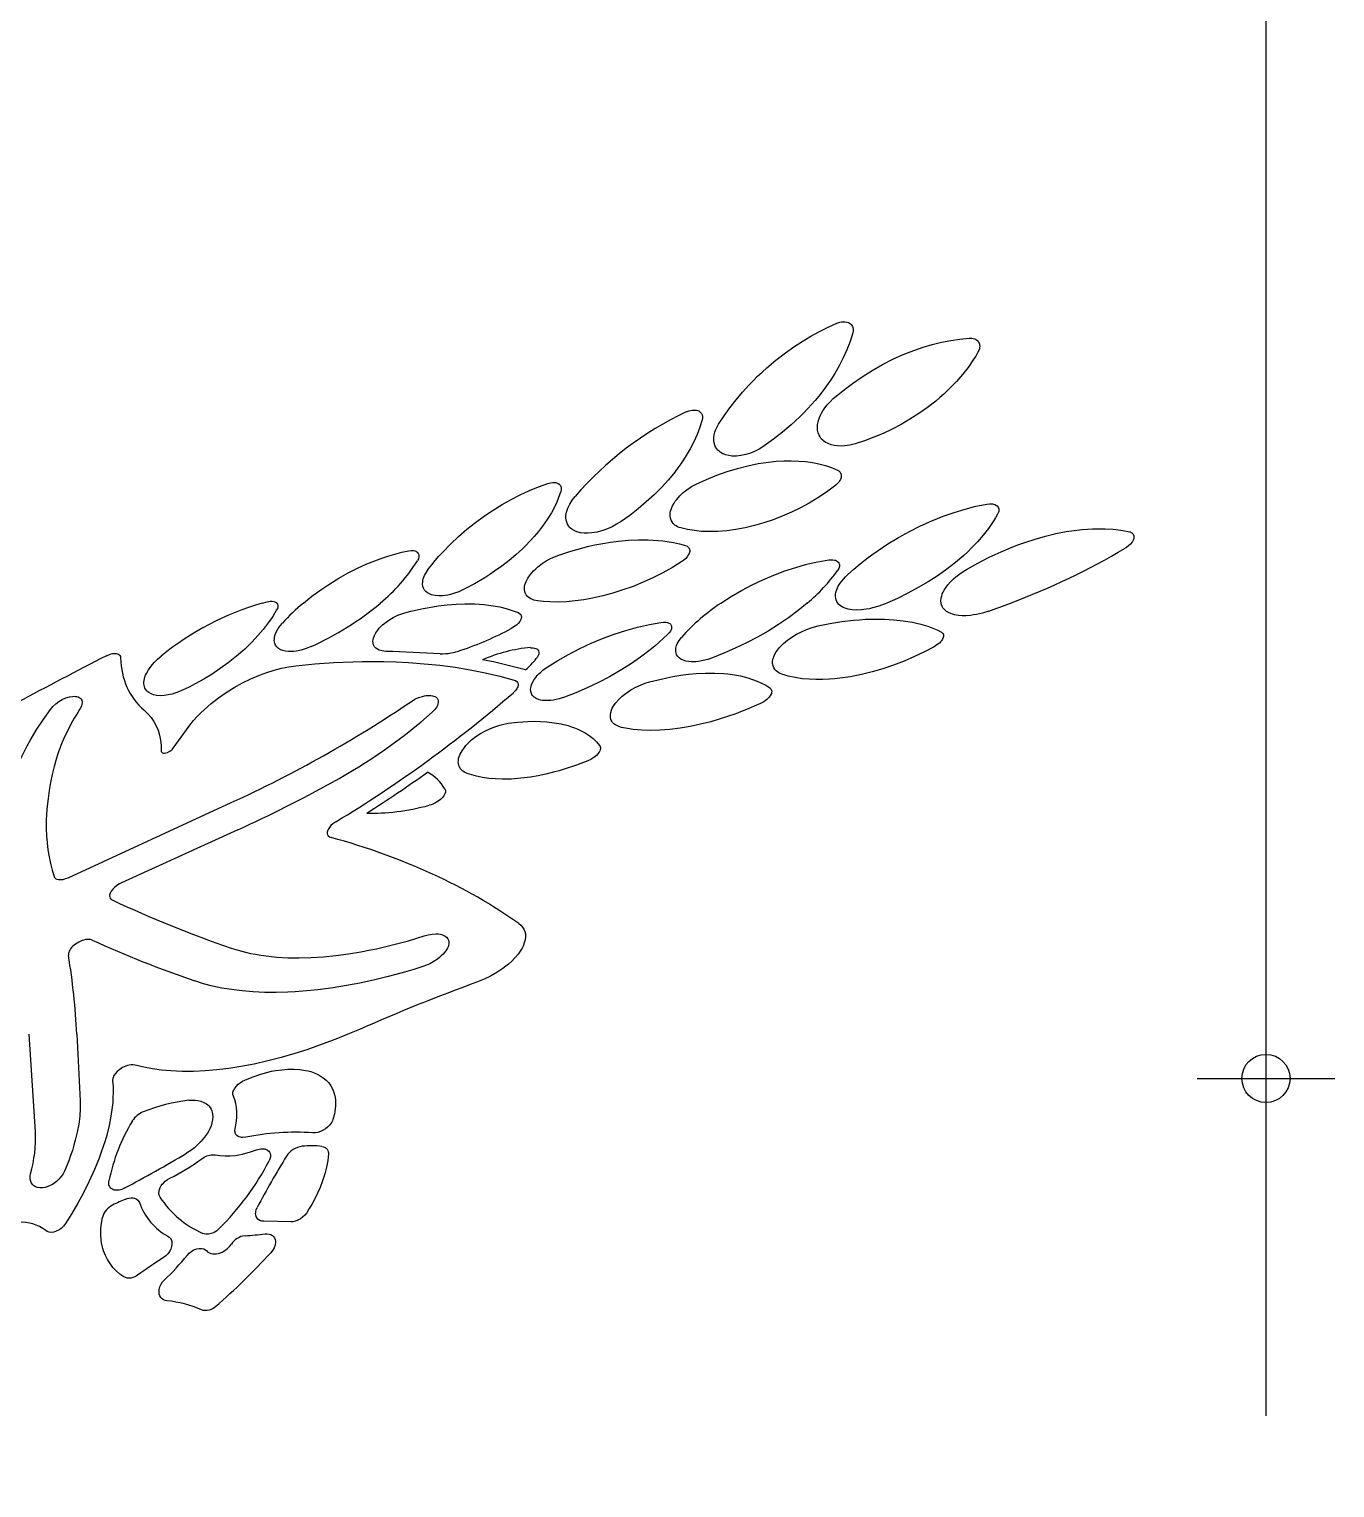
# Model space of a CAD drawing. Extents: x 5 to 829, y 5 to 582.
# Drawn here: x 334.38 to 353.34, y 412.67 to 433.86 of the extents above; entities that cross this region are included whole.
import ezdxf

# ---------------------------------------------------------------- set-up
doc = ezdxf.new("R2010")
doc.units = 0
doc.header["$LTSCALE"] = 7
doc.header["$MEASUREMENT"] = 0
doc.linetypes.add('CENTERX2', pattern=[20.32, 12.7, -2.54, 2.54, -2.54])
doc.layers.add('CENTERLINE', color=4, linetype='CENTERX2')
doc.layers.add('HATCH', color=3, linetype='CONTINUOUS')
doc.layers.add('OUTLINE', color=7, linetype='CONTINUOUS', lineweight=25)

msp = doc.modelspace()

# ---------------------------------------------------------------- hatches: boundary and pattern name
at = {"layer": 'HATCH'}
h = msp.add_hatch(dxfattribs=at)
h.set_pattern_fill('DOTS', color=256, scale=15)
h.set_pattern_definition([(0, (39.085, 223.1485), (0.46875, 0.9375), [0, -0.9375])])
edge = h.paths.add_edge_path()
edge.add_arc((318.5948, 387.8951), 1.7, 356.21139, 391.26821)
edge.add_arc((321.2911, 389.6168), 1.5, 146.75546, 214.02331, ccw=False)
edge.add_arc((318.6148, 391.3711), 1.7, 326.75546, 363.76794)
edge.add_arc((290.3468, 389.5094), 30.0293, 3.76794, 14.02566)
edge.add_arc((372.8411, 410.1168), 55, 180, 194.02566, ccw=False)
edge.add_line((317.8411, 410.1168), (317.8411, 411.6168))
edge.add_arc((328.8411, 411.6168), 11, 135.99597, 180, ccw=False)
edge.add_line((320.9289, 419.2586), (326.9778, 425.5215))
edge.add_arc((315.4691, 436.6369), 16, 315.99597, 352.74681)
edge.add_line((331.3411, 434.6168), (338.9775, 494.6168))
edge.add_line((338.9775, 494.6168), (329.523, 494.6168))
edge.add_arc((329.523, 491.6168), 3, -7.25319, 90, ccw=False)
edge.add_line((332.499, 491.238), (325.3891, 435.3743))
edge.add_arc((315.4691, 436.6369), 10, 315.99597, 352.74681, ccw=False)
edge.add_line((322.662, 429.6898), (316.6131, 423.4268))
edge.add_arc((328.8411, 411.6168), 17, 135.99597, 180)
edge.add_line((311.8411, 411.6168), (311.8411, 410.1168))
edge.add_arc((372.8411, 410.1168), 61, 180, 194.025661)
edge.add_arc((290.3468, 389.5094), 24.0293, 7.96525, 14.02566, ccw=False)
edge.add_arc((311.1732, 392.4235), 3, -15.50387, 7.96525, ccw=False)
edge.add_arc((321.2911, 389.6168), 7.5, 164.49613, 197.58989)
edge.add_arc((311.282, 386.4437), 3, -0.37929, 17.58989, ccw=False)
edge.add_line((314.282, 386.4238), (313.5998, 283.3766))
edge.add_arc((310.5999, 283.3964), 3, 341.22404, 359.62071, ccw=False)
edge.add_arc((320.5411, 280.0168), 7.5, 161.22404, 192.95395)
edge.add_arc((310.3083, 277.663), 3, -14.45055, 12.95395, ccw=False)
edge.add_line((313.2134, 276.9144), (312.4636, 274.0049))
edge.add_arc((337.6411, 267.5168), 26, 165.54945, 180)
edge.add_line((311.6411, 267.5168), (311.6411, 251.73))
edge.add_line((311.6411, 251.73), (316.468, 254.5168))
edge.add_arc((319.0661, 256.0168), 3, 103.81875, 210.00002, ccw=False)
edge.add_arc((353.4413, 266.0168), 35.8002, 180, 191.4174, ccw=False)
edge.add_line((317.6411, 266.0168), (317.6411, 267.5168))
edge.add_arc((337.6411, 267.5168), 20, 165.54945, 180, ccw=False)
edge.add_line((318.2738, 272.5077), (319.4439, 277.0482))
edge.add_arc((312.6654, 278.795), 7, 345.54945, 347.18841)
edge.add_arc((316.5658, 277.908), 3, 347.18841, 387.94437)
edge.add_arc((320.5411, 280.0168), 1.5, 149.86219, 207.94437, ccw=False)
edge.add_arc((317.0221, 282.0598), 2.5691, 329.86219, 359.62071)
edge.add_line((319.5911, 282.0428), (319.7936, 312.6256))
edge.add_spline(control_points=[(319.7936, 312.6256), (319.5796, 312.6843), (319.1127, 312.7701), (318.5667, 312.7317), (318.2941, 312.7151)], knot_values=[0.9961704, 0.9961704, 0.9961704, 0.9961704, 1.6597334, 2.3732358, 2.3732358, 2.3732358, 2.3732358], degree=3, periodic=0)
edge.add_spline(control_points=[(318.2941, 312.7151), (317.7934, 312.6845), (316.579, 312.6334), (317.2522, 315.6238), (317.0629, 317.1263), (316.8045, 319.2806), (317.7292, 319.0082), (318.3348, 318.8631)], knot_values=[2.3732358, 2.3732358, 2.3732358, 2.3732358, 3.683983, 5.7897386, 8.8975835, 9.6671171, 11.1189921, 11.1189921, 11.1189921, 11.1189921], degree=3, periodic=0)
edge.add_spline(control_points=[(318.3348, 318.8631), (318.4693, 318.8309), (319.0255, 318.7044), (319.5006, 318.7055), (319.8341, 318.7483)], knot_values=[11.1189921, 11.1189921, 11.1189921, 11.1189921, 11.4413632, 12.4518617, 12.4518617, 12.4518617, 12.4518617], degree=3, periodic=0)
edge.add_line((319.8341, 318.7483), (320.2911, 387.7828))
h.paths.add_polyline_path([(315.0668, 294.5684), (318.281, 294.5471), (318.3108, 299.047), (315.0966, 299.0683)], flags=24)
h.paths.add_polyline_path([(337.0647, 482.9777), (338.1033, 492.6507), (333.629, 493.1311), (332.5905, 483.4581)], flags=24)
h.paths.add_polyline_path([(316.4224, 256.8587), (316.4224, 266.2444), (311.9224, 266.2444), (311.9224, 256.8587)], flags=25)

# ---------------------------------------------------------------- linework, layer by layer
at = {"layer": 'CENTERLINE'}
for p, q in [((352.3411, 502.6168), (352.3411, 225.5668)), ((351.3411, 418.6168), (353.3411, 418.6168))]:
    msp.add_line(p, q, dxfattribs=at)
at = {"layer": 'OUTLINE', "ltscale": 0.001839}
msp.add_line((337.7668, 425.5215), (337.8378, 425.5408), dxfattribs=at)
at = {"layer": 'OUTLINE', "ltscale": 0.000700913}
msp.add_line((346.8361, 425.5215), (346.8102, 425.5106), dxfattribs=at)
at = {"layer": 'OUTLINE', "ltscale": 0.008251}
msp.add_line((336.4737, 423.4138), (336.6649, 423.6829), dxfattribs=at)
at = {"layer": 'OUTLINE', "ltscale": 0.06521}
msp.add_line((334.9462, 421.5332), (337.3162, 422.6227), dxfattribs=at)
at = {"layer": 'OUTLINE', "ltscale": 0.046433}
msp.add_line((337.4106, 422.2283), (335.7211, 421.4568), dxfattribs=at)
at = {"layer": 'OUTLINE', "ltscale": 0.004547}
msp.add_line((339.1783, 419.33), (339.011, 419.2586), dxfattribs=at)
at = {"layer": 'OUTLINE', "ltscale": 0.035505}
msp.add_line((334.4722, 417.8413), (334.3816, 419.2586), dxfattribs=at)
at = {"layer": 'OUTLINE', "ltscale": 0.024234}
msp.add_line((335.0741, 419.2586), (335.1205, 418.2903), dxfattribs=at)
at = {"layer": 'OUTLINE', "ltscale": 0.009777}
msp.add_line((338.1821, 416.5335), (337.791, 416.5415), dxfattribs=at)
at = {"layer": 'OUTLINE'}
for points in [[(344.3933, 428.1205), (344.4724, 428.2419), (344.5568, 428.3599), (344.6458, 428.4741), (344.739, 428.5845), (344.8359, 428.6907), (344.8972, 428.754), (344.9596, 428.8156), (345.025, 428.8774), (345.0915, 428.9373), (345.2253, 429.0503), (345.3624, 429.1561), (345.4833, 429.2417), (345.6062, 429.3219), (345.7309, 429.3967), (345.8569, 429.4659), (345.984, 429.5293), (346.112, 429.5869)], [(346.112, 429.5869), (346.1542, 429.6011), (346.1756, 429.6055), (346.1971, 429.6079), (346.2255, 429.6079), (346.253, 429.6039), (346.2789, 429.5955), (346.2934, 429.5881), (346.3069, 429.5787), (346.3185, 429.568), (346.3286, 429.5555), (346.3372, 429.5405), (346.3435, 429.5238), (346.3479, 429.4989), (346.3473, 429.4724), (346.3419, 429.4458)], [(346.3419, 429.4458), (346.3029, 429.3229), (346.2566, 429.2021), (346.2037, 429.0839), (346.1446, 428.9685), (346.08, 428.8563), (346.0222, 428.7652), (345.9612, 428.6766), (345.8972, 428.5903), (345.8473, 428.5273), (345.7961, 428.4655), (345.6894, 428.3462), (345.6311, 428.2854), (345.5714, 428.2261), (345.4484, 428.1117), (345.321, 428.0031), (345.1901, 427.9005), (345.056, 427.8039)], [(346.0585, 428.4912), (346.1263, 428.549), (346.1951, 428.605), (346.3353, 428.7114), (346.4786, 428.8105), (346.6246, 428.9022), (346.7729, 428.9862), (346.9231, 429.0625), (347.075, 429.131), (347.1514, 429.1623), (347.2282, 429.1916), (347.361, 429.2372), (347.4945, 429.2767), (347.6286, 429.3098), (347.7629, 429.3365), (347.897, 429.3564), (348.0306, 429.3694)], [(348.0306, 429.3694), (348.0689, 429.3687), (348.0881, 429.3655), (348.1066, 429.3602), (348.1233, 429.353), (348.1389, 429.3435), (348.1598, 429.3242), (348.1683, 429.3123), (348.1752, 429.299), (348.1804, 429.2841), (348.1835, 429.2681), (348.1844, 429.2513), (348.1832, 429.2342), (348.1798, 429.2168), (348.1746, 429.1997), (348.1595, 429.1671)], [(348.1595, 429.1671), (348.1258, 429.11), (348.0905, 429.054), (348.0151, 428.9456), (347.9341, 428.8417), (347.8481, 428.7426), (347.7578, 428.6481), (347.6636, 428.5584), (347.6055, 428.5067), (347.5462, 428.4568), (347.4246, 428.3618), (347.2995, 428.2733), (347.1711, 428.191), (347.043, 428.1168), (346.9125, 428.0483), (346.7801, 427.9858), (346.6463, 427.9294), (346.5116, 427.8792), (346.3763, 427.8353)], [(346.3763, 427.8353), (346.2993, 427.8161), (346.2608, 427.8094), (346.2223, 427.8048), (346.1715, 427.8021), (346.1214, 427.8037), (346.0726, 427.8098), (346.0258, 427.821), (345.9816, 427.8374), (345.9408, 427.8597), (345.9223, 427.8729), (345.905, 427.8875), (345.8841, 427.9095), (345.8659, 427.9343), (345.8508, 427.9619), (345.838, 427.9959), (345.8301, 428.0328), (345.8272, 428.0727), (345.8297, 428.114), (345.8371, 428.1558), (345.8459, 428.1879), (345.8572, 428.2196), (345.8709, 428.2513), (345.8868, 428.2825), (345.9045, 428.3129), (345.9238, 428.3423), (345.9664, 428.3979), (346.0109, 428.4466), (346.0585, 428.4912)], [(343.9215, 428.2992), (343.9642, 428.3153), (344.0075, 428.3244), (344.0294, 428.3261), (344.0508, 428.3255), (344.0706, 428.3228), (344.0895, 428.3178), (344.1035, 428.3119), (344.1166, 428.3043), (344.1322, 428.2914), (344.1449, 428.2752), (344.1539, 428.256), (344.1587, 428.2337), (344.1586, 428.2095), (344.1539, 428.1847)], [(344.1539, 428.1847), (344.1202, 428.077), (344.0797, 427.9707), (344.0329, 427.8661), (343.9801, 427.7637), (343.922, 427.6636), (343.8844, 427.6042), (343.8451, 427.5459), (343.8015, 427.485), (343.7563, 427.4253), (343.664, 427.3129), (343.5665, 427.2052), (343.4569, 427.0951), (343.3424, 426.9901), (343.2237, 426.8903), (343.1016, 426.7957), (342.9765, 426.7065)], [(345.056, 427.8039), (344.9913, 427.7631), (344.924, 427.7284), (344.8552, 427.7001), (344.786, 427.6784), (344.7173, 427.6639), (344.6516, 427.6568), (344.6192, 427.6561), (344.5873, 427.6574), (344.5406, 427.6631), (344.496, 427.674), (344.4541, 427.6905), (344.4161, 427.7128), (344.3992, 427.726), (344.3836, 427.7406), (344.3651, 427.7625), (344.3494, 427.7871), (344.337, 427.8144), (344.3273, 427.8482), (344.3226, 427.8846), (344.323, 427.9238), (344.3286, 427.964), (344.3392, 428.0047), (344.3498, 428.0345), (344.3625, 428.064), (344.3933, 428.1205)], [(344.0691, 427.2508), (344.2173, 427.3185), (344.3663, 427.3793), (344.5161, 427.4329), (344.6662, 427.479), (344.8163, 427.5175), (344.9663, 427.5482), (345.0411, 427.5605), (345.1157, 427.5707), (345.2271, 427.582), (345.3378, 427.5883), (345.4476, 427.5895), (345.5562, 427.5853), (345.6559, 427.5763), (345.7541, 427.5623), (345.8505, 427.543), (345.9448, 427.5182), (346.0331, 427.4888), (346.1184, 427.4538)], [(346.1184, 427.4538), (346.1394, 427.4413), (346.1569, 427.4236), (346.1687, 427.4014), (346.172, 427.3886), (346.1734, 427.375), (346.1706, 427.3465), (346.161, 427.318), (346.1502, 427.2973), (346.1369, 427.2776), (346.1204, 427.2575), (346.1024, 427.2393), (346.0779, 427.2185)], [(340.1802, 426.0179), (340.2274, 426.0786), (340.2765, 426.1384), (340.3305, 426.2008), (340.3862, 426.2622), (340.4989, 426.3778), (340.6167, 426.4885), (340.7387, 426.5938), (340.8641, 426.6933), (340.9923, 426.787), (341.12, 426.8727), (341.2494, 426.9525), (341.3802, 427.0263), (341.5122, 427.0939), (341.645, 427.1553), (341.7783, 427.2103), (341.9119, 427.2587)], [(342.1018, 427.1432), (342.0844, 427.0924), (342.065, 427.0419), (342.0423, 426.9887), (342.0176, 426.9359), (341.964, 426.8349), (341.9036, 426.7362), (341.8371, 426.6404), (341.7776, 426.5628), (341.7147, 426.4876), (341.6488, 426.4148), (341.5976, 426.3617), (341.545, 426.31), (341.4489, 426.222), (341.3492, 426.1382), (341.2464, 426.0585), (341.1408, 425.9829), (341.0692, 425.9349), (340.9966, 425.8886), (340.849, 425.8016), (340.6989, 425.7218)], [(341.9119, 427.2587), (341.9501, 427.2689), (341.988, 427.2732), (342.0242, 427.271), (342.041, 427.2672), (342.0566, 427.2614), (342.0782, 427.248), (342.0877, 427.2386), (342.0958, 427.2278), (342.1017, 427.2162), (342.1058, 427.2037), (342.1079, 427.1905), (342.1082, 427.1765), (342.1061, 427.16), (342.1018, 427.1432)], [(343.8437, 426.6131), (343.8199, 426.6208), (343.7972, 426.6305), (343.7769, 426.6415), (343.7581, 426.6545), (343.7353, 426.6753), (343.7164, 426.6998), (343.7021, 426.7278), (343.694, 426.754), (343.6897, 426.7821), (343.6895, 426.8117), (343.6918, 426.8345), (343.6963, 426.8578), (343.7083, 426.897), (343.7252, 426.9358), (343.7462, 426.9736), (343.7644, 427.0012), (343.7844, 427.0279), (343.8291, 427.079), (343.8785, 427.1257), (343.9313, 427.1678), (343.9991, 427.213), (344.0691, 427.2508)], [(346.0779, 427.2185), (345.9582, 427.1308), (345.8349, 427.0492), (345.7087, 426.9738), (345.58, 426.9044), (345.4493, 426.841), (345.317, 426.7838), (345.1834, 426.7326), (345.0491, 426.6876), (344.9143, 426.649), (344.7795, 426.6169), (344.6451, 426.5916), (344.5116, 426.5735), (344.3796, 426.5627), (344.3143, 426.5602), (344.2496, 426.5598), (344.1442, 426.5637), (344.0409, 426.5737), (343.9406, 426.59), (343.8437, 426.6131)], [(342.9765, 426.7065), (342.9121, 426.6659), (342.8455, 426.6303), (342.7776, 426.6001), (342.7093, 426.5754), (342.6305, 426.5541), (342.5913, 426.5464), (342.5524, 426.5408), (342.4948, 426.5365), (342.4389, 426.5376), (342.3853, 426.5444), (342.3349, 426.5575), (342.2953, 426.5741), (342.2597, 426.596), (342.2437, 426.6091), (342.229, 426.6236), (342.2118, 426.6451), (342.1977, 426.669), (342.1869, 426.6953), (342.1792, 426.7257), (342.1758, 426.7582), (342.1767, 426.7925), (342.18, 426.8177), (342.1853, 426.8432), (342.1936, 426.8716), (342.2041, 426.9001), (342.2174, 426.9296), (342.2327, 426.9589), (342.2684, 427.0155), (342.3095, 427.0685)], [(346.264, 425.931), (346.3554, 426.0132), (346.4496, 426.0924), (346.5463, 426.1688), (346.6202, 426.2242), (346.6953, 426.2778), (346.8485, 426.38), (347.005, 426.4753), (347.1644, 426.5635), (347.3261, 426.6445), (347.4899, 426.7181), (347.6555, 426.7842), (347.813, 426.8393), (347.9713, 426.8872), (348.13, 426.9276), (348.2093, 426.9448), (348.2886, 426.9599)], [(348.2886, 426.9599), (348.3289, 426.9644), (348.3681, 426.9626), (348.3868, 426.959), (348.4047, 426.9533), (348.4284, 426.9406), (348.4387, 426.9321), (348.4474, 426.9222), (348.4564, 426.9066), (348.4616, 426.8886), (348.4628, 426.8696), (348.4609, 426.8549), (348.4571, 426.8402), (348.4444, 426.8115)], [(348.4444, 426.8115), (348.4136, 426.7586), (348.381, 426.7066), (348.3107, 426.6051), (348.2344, 426.5073), (348.1527, 426.4131), (348.0663, 426.3226), (348.0102, 426.2679), (347.9525, 426.2147), (347.8331, 426.1125), (347.7088, 426.0158), (347.5802, 425.9244), (347.4381, 425.8323), (347.2919, 425.7459), (347.1425, 425.6653), (346.9904, 425.5905), (346.8361, 425.5215)], [(347.9906, 426.0083), (348.1557, 426.1021), (348.3236, 426.1888), (348.4938, 426.2681), (348.6659, 426.3398), (348.7525, 426.3728), (348.8395, 426.4038), (348.9892, 426.4522), (349.1396, 426.4945), (349.2905, 426.5304), (349.4415, 426.5595), (349.5924, 426.5816), (349.6705, 426.59), (349.7483, 426.5964), (349.8205, 426.6004), (349.8924, 426.6024), (350.0071, 426.6014), (350.1207, 426.5948), (350.2327, 426.5822), (350.3426, 426.5634)], [(350.3426, 426.5634), (350.3698, 426.5551), (350.3824, 426.5489), (350.394, 426.5413), (350.4041, 426.5322), (350.4123, 426.5217), (350.418, 426.511), (350.4218, 426.4991), (350.4236, 426.4859), (350.4232, 426.4723), (350.4207, 426.458), (350.4162, 426.4438), (350.4079, 426.4257), (350.3972, 426.4084), (350.3739, 426.3796), (350.3466, 426.354), (350.3165, 426.3313), (350.2964, 426.3185)], [(342.0722, 426.2191), (342.2466, 426.2759), (342.4207, 426.325), (342.5075, 426.3464), (342.5942, 426.3659), (342.7095, 426.3885), (342.8242, 426.4074), (342.9384, 426.4223), (343.0841, 426.4355), (343.2283, 426.4417), (343.3706, 426.4408), (343.4424, 426.4373), (343.5136, 426.4319), (343.581, 426.4248), (343.6476, 426.4157), (343.7371, 426.4001), (343.8248, 426.3806), (343.9106, 426.3571)], [(343.9106, 426.3571), (343.9345, 426.3469), (343.9452, 426.3397), (343.9546, 426.3311), (343.9624, 426.3212), (343.9683, 426.3101), (343.972, 426.298), (343.9736, 426.2849), (343.9731, 426.2704), (343.9702, 426.2556), (343.9651, 426.2404), (343.9579, 426.2251), (343.9385, 426.1957), (343.9147, 426.1689), (343.8877, 426.1451), (343.8584, 426.1241)], [(338.3635, 425.5215), (338.4883, 425.6207), (338.6166, 425.7143), (338.7475, 425.8021), (338.8805, 425.8838), (339.015, 425.959), (339.1504, 426.0278), (339.2863, 426.0898), (339.3625, 426.1215), (339.4389, 426.1511), (339.5153, 426.1785), (339.5916, 426.2037), (339.6932, 426.2337), (339.7939, 426.2595), (339.8937, 426.2809)], [(339.8937, 426.2809), (339.9289, 426.2851), (339.9625, 426.2836), (339.9794, 426.2802), (339.9951, 426.2747), (340.0071, 426.2684), (340.0177, 426.2605), (340.0317, 426.2433), (340.0397, 426.2212), (340.0405, 426.1956), (340.0334, 426.1668), (340.0194, 426.138)], [(341.7612, 425.5537), (341.7117, 425.5643), (341.6886, 425.5721), (341.6669, 425.5818), (341.6404, 425.5976), (341.6175, 425.6169), (341.5987, 425.6397), (341.5832, 425.6698), (341.5746, 425.7039), (341.5733, 425.7411), (341.5759, 425.7629), (341.5807, 425.7853), (341.5883, 425.8103), (341.5983, 425.8353), (341.624, 425.8841), (341.6564, 425.9311), (341.6808, 425.9609), (341.7072, 425.9897), (341.737, 426.0189), (341.7684, 426.0465), (341.8326, 426.0958), (341.8909, 426.1338), (341.9505, 426.1669), (342.0109, 426.1953), (342.0722, 426.2191)], [(343.8584, 426.1241), (343.7217, 426.0395), (343.582, 425.9613), (343.4399, 425.8895), (343.2959, 425.824), (343.1504, 425.7648), (343.004, 425.7119), (342.8571, 425.6657), (342.7103, 425.6259), (342.5639, 425.5931), (342.4368, 425.5702), (342.3105, 425.5529), (342.1855, 425.5415), (342.0627, 425.5363), (341.9429, 425.5376), (341.8508, 425.5434), (341.7612, 425.5537)], [(344.4275, 425.5215), (344.5752, 425.6166), (344.7264, 425.705), (344.8802, 425.7866), (345.0363, 425.8612), (345.1939, 425.9286), (345.3528, 425.9886), (345.5125, 426.0409), (345.5925, 426.0641), (345.6726, 426.0852), (345.7793, 426.1101), (345.8858, 426.1312), (345.9921, 426.1482)], [(345.9921, 426.1482), (346.0319, 426.1511), (346.0538, 426.1501), (346.0749, 426.1468), (346.0901, 426.1427), (346.1043, 426.137), (346.1253, 426.1233), (346.1341, 426.1143), (346.1411, 426.1039), (346.1459, 426.0927), (346.1487, 426.0806), (346.1493, 426.0673), (346.1477, 426.0535), (346.1386, 426.0256), (346.1234, 425.9994)], [(340.6989, 425.7218), (340.6202, 425.6863), (340.5408, 425.6587), (340.5004, 425.6477), (340.4605, 425.6389), (340.4225, 425.6327), (340.3852, 425.6287), (340.3288, 425.6271), (340.2751, 425.6317), (340.2496, 425.6365), (340.2252, 425.6431), (340.1949, 425.6548), (340.1675, 425.6699), (340.1436, 425.6887), (340.1241, 425.7106), (340.1091, 425.736), (340.0991, 425.7647), (340.0945, 425.7963), (340.0956, 425.8303), (340.0991, 425.853), (340.105, 425.8763), (340.1233, 425.9243), (340.1489, 425.9721), (340.1802, 426.0179)], [(346.1244, 425.5215), (346.1106, 425.543), (346.1003, 425.5668), (346.0936, 425.5927), (346.0912, 425.6121), (346.0907, 425.632), (346.0924, 425.6542), (346.0964, 425.6766), (346.1102, 425.7212), (346.1309, 425.7657), (346.1572, 425.8089), (346.18, 425.8402), (346.205, 425.8704), (346.2336, 425.9014), (346.264, 425.931)], [(347.6225, 425.5215), (347.6201, 425.5558), (347.6234, 425.5916), (347.6322, 425.6277), (347.6416, 425.654), (347.6533, 425.6802), (347.6689, 425.7092), (347.6866, 425.7374), (347.7216, 425.7845), (347.7612, 425.8293), (347.8047, 425.8717), (347.8392, 425.9018), (347.875, 425.9304), (347.9316, 425.971), (347.9906, 426.0083)], [(337.8378, 425.5408), (337.8603, 425.5457), (337.8823, 425.5486), (337.9106, 425.5489), (337.9366, 425.5449), (337.9591, 425.5362), (337.9691, 425.5296), (337.9776, 425.5215)], [(337.9776, 425.5215), (337.9872, 425.5061), (337.9919, 425.4876), (337.9914, 425.4672), (337.9856, 425.4448), (337.975, 425.4221)], [(339.8369, 425.3805), (339.926, 425.4037), (340.0152, 425.4247), (340.1026, 425.4433), (340.1898, 425.4597), (340.3213, 425.4805), (340.4519, 425.4961), (340.5812, 425.5063), (340.709, 425.511), (340.8486, 425.5094), (340.9191, 425.5057), (340.9888, 425.5), (341.0537, 425.4927), (341.1176, 425.4835), (341.214, 425.4656), (341.3074, 425.443), (341.3975, 425.4156), (341.4838, 425.3833)], [(345.6805, 425.5215), (345.5465, 425.4129), (345.4064, 425.309), (345.2607, 425.2099), (345.1102, 425.1158), (344.9554, 425.0268), (344.7967, 424.9431), (344.6346, 424.8649), (344.4696, 424.7924), (344.3022, 424.7259)], [(346.8102, 425.5106), (346.721, 425.477), (346.6296, 425.4503), (346.5835, 425.4399), (346.5372, 425.4315), (346.4681, 425.4232), (346.4001, 425.4205), (346.3346, 425.4242), (346.3031, 425.4286), (346.2727, 425.4349), (346.2314, 425.4475), (346.1936, 425.4643), (346.1602, 425.4857), (346.1408, 425.5027), (346.1244, 425.5215)], [(348.3151, 425.4051), (348.2272, 425.3775), (348.1379, 425.3566), (348.093, 425.3488), (348.0483, 425.3429), (347.989, 425.3385), (347.9308, 425.3381), (347.8743, 425.3423), (347.8167, 425.3524), (347.7894, 425.3597), (347.7632, 425.3687), (347.7307, 425.3834), (347.7014, 425.4012), (347.6759, 425.422), (347.6624, 425.4363), (347.6506, 425.4515), (347.6378, 425.4735), (347.6284, 425.4969), (347.6225, 425.5215)], [(337.975, 425.4221), (337.9176, 425.3269), (337.853, 425.2329), (337.7816, 425.1403), (337.7041, 425.0497), (337.6213, 424.9612), (337.567, 424.9073), (337.5109, 424.8543), (337.3938, 424.7518), (337.271, 424.6541), (337.156, 424.5704), (337.0374, 424.4912), (336.9158, 424.4165), (336.7914, 424.3467), (336.7056, 424.302), (336.619, 424.26)], [(339.5607, 424.8205), (339.5331, 424.8225), (339.5067, 424.8266), (339.4854, 424.8318), (339.4653, 424.8387), (339.4388, 424.8515), (339.4162, 424.8678), (339.3979, 424.8876), (339.3833, 424.913), (339.3753, 424.9418), (339.3739, 424.9735), (339.3761, 424.9929), (339.3803, 425.0125), (339.3947, 425.0524), (339.416, 425.092), (339.4431, 425.1306), (339.4642, 425.1558), (339.4872, 425.1802), (339.5146, 425.2061), (339.5437, 425.2308), (339.6034, 425.2741), (339.6684, 425.3129), (339.7363, 425.3455), (339.8057, 425.3713), (339.8369, 425.3805)], [(341.4838, 425.3833), (341.5039, 425.3718), (341.5191, 425.3557), (341.5276, 425.3359), (341.5292, 425.3236), (341.5286, 425.3106), (341.5258, 425.2972), (341.5211, 425.2836), (341.5054, 425.2547), (341.4838, 425.2272), (341.4578, 425.202), (341.4216, 425.1745), (341.382, 425.1509)], [(341.904, 424.5897), (342.057, 424.6862), (342.2145, 424.7764), (342.3759, 424.8601), (342.5405, 424.9371), (342.7077, 425.0071), (342.8771, 425.0698), (343.0479, 425.1251), (343.2171, 425.1717), (343.3029, 425.1924), (343.3887, 425.2109), (343.4727, 425.2269), (343.5563, 425.2408)], [(343.5563, 425.2408), (343.5932, 425.2442), (343.6284, 425.2426), (343.6448, 425.2396), (343.6602, 425.235), (343.6826, 425.2233), (343.692, 425.2155), (343.6997, 425.2065), (343.7055, 425.1965), (343.7092, 425.1858), (343.7108, 425.174), (343.7104, 425.1617), (343.7074, 425.1467), (343.7018, 425.1315), (343.6931, 425.1148), (343.6823, 425.0985), (343.6553, 425.068)], [(345.8374, 425.1898), (346.0091, 425.2245), (346.1808, 425.2524), (346.352, 425.273), (346.4373, 425.2804), (346.5222, 425.2858), (346.6627, 425.2903), (346.8016, 425.2887), (346.9382, 425.2808), (347.0719, 425.2662), (347.1395, 425.2559), (347.2061, 425.2437), (347.2674, 425.2304), (347.3277, 425.2153), (347.4297, 425.1846), (347.5276, 425.1479), (347.5746, 425.1274), (347.6201, 425.1053)], [(338.476, 424.8911), (338.4048, 424.8622), (338.3328, 424.8398), (338.2613, 424.8247), (338.2262, 424.8202), (338.1919, 424.8177), (338.1476, 424.818), (338.1058, 424.8225), (338.067, 424.8315), (338.0329, 424.8448), (338.0032, 424.8626), (337.9787, 424.8847), (337.9599, 424.9111), (337.9475, 424.9411), (337.9433, 424.96), (337.9413, 424.9797), (337.9415, 425.0002), (337.9439, 425.0214), (337.9548, 425.0648), (337.9734, 425.1093), (337.9987, 425.1537), (338.0271, 425.1936), (338.0596, 425.2323)], [(343.6553, 425.068), (343.5937, 425.0098), (343.5302, 424.9528), (343.4646, 424.8969), (343.3974, 424.8422), (343.258, 424.7367), (343.1127, 424.6362), (342.9623, 424.5411), (342.8073, 424.4516), (342.6485, 424.3679), (342.4863, 424.2902), (342.3213, 424.2188), (342.154, 424.1541)], [(345.3119, 424.4902), (345.2887, 424.4996), (345.267, 424.5107), (345.2476, 424.523), (345.2301, 424.537), (345.2101, 424.5583), (345.1944, 424.5821), (345.1834, 424.6082), (345.1765, 424.643), (345.177, 424.6797), (345.1842, 424.7175), (345.1976, 424.7554), (345.2189, 424.7972), (345.246, 424.8382), (345.2779, 424.8778), (345.3046, 424.9065), (345.3333, 424.9342), (345.3923, 424.9836), (345.4563, 425.0289), (345.5244, 425.0699), (345.5954, 425.1064), (345.6687, 425.138), (345.7524, 425.1673), (345.8374, 425.1898)], [(347.6201, 425.1053), (347.6311, 425.0987), (347.6408, 425.0906), (347.6509, 425.0777), (347.6573, 425.0631), (347.6596, 425.0475), (347.6589, 425.0352), (347.6561, 425.0226), (347.6455, 424.9974), (347.6294, 424.9733), (347.6155, 424.9572), (347.5998, 424.9417), (347.5642, 424.9132), (347.5248, 424.8886)], [(341.6635, 424.8736), (341.702, 424.8725), (341.7203, 424.8691), (341.7372, 424.8638), (341.7518, 424.8564), (341.7641, 424.8472), (341.7768, 424.8302), (341.7831, 424.8095), (341.7825, 424.7869), (341.7779, 424.7694), (341.7701, 424.7517), (341.7591, 424.7336), (341.7458, 424.7162)], [(344.3022, 424.7259), (344.2358, 424.7035), (344.1684, 424.6862), (344.101, 424.6745), (344.0632, 424.6707), (344.026, 424.6691), (343.9931, 424.6697), (343.9611, 424.6724), (343.9181, 424.68), (343.8784, 424.6922), (343.8434, 424.7094), (343.8184, 424.7276), (343.7979, 424.7493), (343.7828, 424.7741), (343.7745, 424.7966), (343.7702, 424.8206), (343.7699, 424.8456), (343.7722, 424.8649), (343.7765, 424.8846), (343.7836, 424.9069), (343.7928, 424.929), (343.8058, 424.9539), (343.8211, 424.9783), (343.8553, 425.0231)], [(347.5248, 424.8886), (347.382, 424.8134), (347.2356, 424.7435), (347.086, 424.6793), (346.9338, 424.6208), (346.7793, 424.5685), (346.6232, 424.5228), (346.4659, 424.484), (346.3083, 424.4528), (346.2296, 424.4401), (346.151, 424.4296), (346.0762, 424.4215), (346.0018, 424.4156), (345.9033, 424.411), (345.806, 424.4104), (345.7102, 424.4142), (345.6048, 424.4238), (345.5028, 424.4395), (345.4049, 424.4615), (345.3577, 424.475), (345.3119, 424.4902)], [(335.5021, 424.757), (335.5473, 424.7766), (335.5699, 424.7836), (335.5921, 424.7884), (335.613, 424.791), (335.6331, 424.7911), (335.6507, 424.7891), (335.6667, 424.7848), (335.6844, 424.7755), (335.698, 424.762), (335.7064, 424.7449), (335.7092, 424.727)], [(336.619, 424.26), (336.5391, 424.2264), (336.4988, 424.2125), (336.4586, 424.2007), (336.3988, 424.187), (336.3403, 424.1788), (336.2842, 424.1764), (336.2313, 424.1802), (336.1891, 424.1888), (336.151, 424.2026), (336.1176, 424.2216), (336.103, 424.233), (336.09, 424.2458), (336.0747, 424.2651), (336.0628, 424.2867), (336.0542, 424.3102), (336.05, 424.329), (336.0477, 424.3486), (336.0475, 424.3721), (336.0498, 424.3962), (336.0545, 424.421), (336.0615, 424.4462), (336.071, 424.4725), (336.0828, 424.4992), (336.1125, 424.5525), (336.1507, 424.6066), (336.1954, 424.6588), (336.2436, 424.7068), (336.2959, 424.7519)], [(336.6649, 423.6829), (336.7151, 423.7498), (336.7696, 423.8154), (336.828, 423.8795), (336.8743, 423.9266), (336.9224, 423.9727), (337.0237, 424.0614), (337.1311, 424.1452), (337.2434, 424.2236), (337.3598, 424.2962), (337.4796, 424.3626), (337.6018, 424.4223), (337.7258, 424.4751), (337.832, 424.5141), (337.9386, 424.5476), (338.0451, 424.5753), (338.1509, 424.5967), (338.2553, 424.6117)], [(338.2553, 424.6117), (338.5319, 424.639), (338.8072, 424.6586), (339.081, 424.6706), (339.2173, 424.6736), (339.3531, 424.6746), (339.5334, 424.6729), (339.7127, 424.6676), (339.8908, 424.6586), (340.118, 424.6415), (340.343, 424.6183), (340.5654, 424.5887), (340.785, 424.5526), (341.0014, 424.5099), (341.2143, 424.4604), (341.4234, 424.4041)], [(341.4234, 424.4041), (341.4443, 424.3958), (341.4616, 424.3835), (341.4739, 424.3677), (341.4803, 424.3494), (341.4809, 424.329), (341.4759, 424.3074), (341.4695, 424.2919), (341.461, 424.2766), (341.439, 424.2473), (341.4118, 424.2204)], [(342.154, 424.1541), (342.0762, 424.1295), (342.036, 424.1199), (341.9959, 424.1125), (341.9579, 424.1075), (341.9205, 424.1049), (341.8647, 424.1058), (341.8379, 424.1086), (341.8121, 424.1132), (341.7758, 424.1234), (341.7431, 424.1378), (341.715, 424.1566), (341.6923, 424.1794), (341.6828, 424.1931), (341.6751, 424.2076), (341.6693, 424.2231), (341.6654, 424.2394), (341.6632, 424.2737), (341.6651, 424.2925), (341.6688, 424.3116), (341.6756, 424.3343), (341.6847, 424.3571), (341.708, 424.4001), (341.7379, 424.442), (341.7596, 424.4676), (341.7833, 424.4924), (341.812, 424.5193), (341.8424, 424.5449), (341.904, 424.5897)], [(343.3874, 424.3756), (343.5578, 424.4186), (343.6431, 424.4372), (343.7284, 424.4537), (343.8421, 424.4724), (343.9554, 424.4871), (344.0681, 424.4976), (344.2021, 424.5046), (344.3342, 424.505), (344.4637, 424.4984), (344.5288, 424.4922), (344.593, 424.484), (344.6529, 424.4744), (344.7117, 424.4628), (344.7655, 424.4502), (344.8181, 424.4359), (344.8864, 424.4141), (344.9521, 424.3889), (345.015, 424.3605), (345.077, 424.3273), (345.1351, 424.2906)], [(339.9335, 424.0939), (339.9835, 424.1238), (340.0372, 424.1485), (340.0925, 424.167), (340.12, 424.1735), (340.1472, 424.1781), (340.1921, 424.1808), (340.2153, 424.1795), (340.2373, 424.1761), (340.255, 424.1714), (340.2711, 424.1649), (340.2901, 424.1533), (340.3054, 424.1383), (340.316, 424.1205), (340.3215, 424.1006), (340.3221, 424.0788), (340.3179, 424.0561), (340.3105, 424.0356), (340.3002, 424.015), (340.2869, 423.9945), (340.2712, 423.9745), (340.2346, 423.9372)], [(342.9847, 423.7163), (342.942, 423.729), (342.904, 423.7469), (342.8871, 423.7578), (342.8719, 423.7701), (342.8544, 423.7884), (342.8403, 423.8088), (342.83, 423.8311), (342.8223, 423.8627), (342.8212, 423.8966), (342.8263, 423.9317), (342.8371, 423.967), (342.8486, 423.9934), (342.8628, 424.0197), (342.88, 424.0466), (342.8996, 424.0731), (342.9437, 424.1231), (342.9941, 424.1701), (343.0495, 424.2136), (343.119, 424.2596), (343.1929, 424.3003), (343.2701, 424.3354), (343.3284, 424.3573), (343.3874, 424.3756)], [(345.1351, 424.2906), (345.1512, 424.2753), (345.1611, 424.256), (345.1639, 424.2344), (345.1623, 424.2214), (345.1587, 424.2083), (345.146, 424.1819), (345.1279, 424.1567), (345.1122, 424.1396), (345.0945, 424.1234), (345.0719, 424.1057), (345.0477, 424.0894), (344.9996, 424.0634)], [(334.0444, 422.6171), (334.0705, 422.7399), (334.1043, 422.8642), (334.1456, 422.9898), (334.1941, 423.1162), (334.2495, 423.2433), (334.3114, 423.3707), (334.3517, 423.4471), (334.3941, 423.5235), (334.4853, 423.6759), (334.5847, 423.8275), (334.6916, 423.9777)], [(334.6916, 423.9777), (334.7264, 424.0186), (334.7678, 424.0569), (334.8137, 424.091), (334.8627, 424.12), (334.9137, 424.1431), (334.9648, 424.1592), (335.0124, 424.1672), (335.035, 424.1682), (335.0563, 424.167), (335.0758, 424.1635), (335.0937, 424.1578), (335.1154, 424.146), (335.1324, 424.1296), (335.1438, 424.1092), (335.1492, 424.0855), (335.1495, 424.0709), (335.1479, 424.0556), (335.1391, 424.0234), (335.1238, 423.9907), (335.114, 423.9744)], [(336.0528, 423.9647), (336.1045, 423.9151), (336.1506, 423.8611), (336.1909, 423.8028), (336.2249, 423.7405), (336.2527, 423.6744), (336.2739, 423.6049), (336.2886, 423.5321), (336.2966, 423.4565), (336.2979, 423.3785)], [(344.9996, 424.0634), (344.9113, 424.0234), (344.8222, 423.9853), (344.7334, 423.9494), (344.6438, 423.9153), (344.5227, 423.8727), (344.4006, 423.8336), (344.2778, 423.7983), (344.1298, 423.761), (343.9816, 423.7297), (343.8337, 423.7048), (343.6868, 423.6867), (343.5415, 423.6758), (343.4096, 423.6725), (343.2802, 423.6762), (343.2168, 423.6808), (343.1543, 423.6873), (343.0682, 423.6998), (342.9847, 423.7163)], [(340.7426, 423.0464), (340.722, 423.055), (340.7027, 423.0651), (340.6792, 423.0808), (340.6588, 423.0989), (340.642, 423.1193), (340.6291, 423.1412), (340.6199, 423.1649), (340.6146, 423.1902), (340.613, 423.21), (340.6134, 423.2304), (340.6164, 423.2541), (340.6218, 423.2782), (340.6299, 423.3032), (340.6403, 423.3282), (340.6669, 423.377), (340.7006, 423.4247), (340.7243, 423.4532), (340.75, 423.4809), (340.8067, 423.5338), (340.8693, 423.5827), (340.9366, 423.6273), (341.0074, 423.6672), (341.0809, 423.702), (341.1563, 423.7313), (341.2158, 423.7501), (341.2756, 423.765), (341.3351, 423.7757)], [(341.3351, 423.7757), (341.4791, 423.7929), (341.5506, 423.7987), (341.6216, 423.8025), (341.7153, 423.8044), (341.8077, 423.8026), (341.8985, 423.7968), (342.0049, 423.7845), (342.1078, 423.7661), (342.2066, 423.7414), (342.2552, 423.7262), (342.3024, 423.7094), (342.3463, 423.6915), (342.3886, 423.6721), (342.4541, 423.6369), (342.5149, 423.5973), (342.5707, 423.5533), (342.6208, 423.5053), (342.6648, 423.4532)], [(336.2979, 423.3785), (336.2998, 423.3662), (336.306, 423.356), (336.3121, 423.3509), (336.3197, 423.347), (336.3317, 423.344), (336.3449, 423.3431), (336.368, 423.346), (336.392, 423.3532), (336.4231, 423.3686), (336.4514, 423.3894), (336.4635, 423.4012), (336.4737, 423.4138)], [(342.6648, 423.4532), (342.6707, 423.4435), (342.6747, 423.4328), (342.6767, 423.4212), (342.6767, 423.409), (342.6712, 423.3839), (342.6587, 423.3579), (342.6405, 423.3328), (342.618, 423.3091), (342.58, 423.2783), (342.5374, 423.2516), (342.492, 423.23)], [(342.492, 423.23), (342.3284, 423.1674), (342.1627, 423.1119), (342.0792, 423.0871), (341.9955, 423.0643), (341.8835, 423.0371), (341.7716, 423.0138), (341.6599, 422.9946), (341.5214, 422.9768), (341.3847, 422.9663), (341.3173, 422.9639), (341.2507, 422.9635), (341.1526, 422.9668), (341.0571, 422.9749), (340.9645, 422.988), (340.8755, 423.0063), (340.8076, 423.0246), (340.7426, 423.0464)], [(340.4192, 422.8213), (340.4238, 422.8113), (340.4265, 422.8004), (340.4273, 422.7887), (340.4263, 422.7764), (340.4192, 422.7515), (340.4032, 422.7221), (340.3808, 422.6941), (340.3532, 422.668), (340.3198, 422.6429), (340.2833, 422.6209), (340.245, 422.6026), (340.2184, 422.5926), (340.1914, 422.5845)], [(338.8335, 422.3433), (338.7909, 422.3134), (338.7636, 422.2889), (338.7404, 422.2622), (338.7225, 422.2344), (338.712, 422.2079), (338.7092, 422.1937), (338.7087, 422.1799), (338.7102, 422.1688), (338.7136, 422.1584), (338.7254, 422.1406), (338.7435, 422.1267), (338.7661, 422.1176)], [(334.7427, 421.5509), (334.7496, 421.5367), (334.7601, 421.5248), (334.7699, 421.5178), (334.7815, 421.5122), (334.8087, 421.5053), (334.8393, 421.5043), (334.8742, 421.509), (334.9104, 421.5189), (334.9462, 421.5332)], [(335.7211, 421.4568), (335.6948, 421.4435), (335.6705, 421.4291), (335.6474, 421.4131), (335.6192, 421.3897), (335.5943, 421.3642), (335.5738, 421.3371), (335.5585, 421.3083), (335.5531, 421.2925), (335.5502, 421.2771), (335.5497, 421.2647), (335.5512, 421.2531), (335.5581, 421.2353), (335.5705, 421.2205), (335.5875, 421.2094)], [(341.4924, 420.8659), (341.5218, 420.8416), (341.5462, 420.814), (341.5653, 420.7834), (341.5787, 420.7502), (341.5864, 420.715), (341.5883, 420.6727), (341.5833, 420.6291), (341.5716, 420.5846), (341.554, 420.5399), (341.5392, 420.5103), (341.5222, 420.4809), (341.4822, 420.4232), (341.4406, 420.3732), (341.3942, 420.325), (341.3435, 420.2788), (341.3032, 420.2457), (341.2611, 420.2139), (341.2169, 420.1832), (341.1712, 420.154), (341.0825, 420.1035), (340.9898, 420.0587), (340.8941, 420.02)], [(335.296, 420.6272), (335.2726, 420.6345), (335.2459, 420.6373), (335.2232, 420.6364), (335.1995, 420.633), (335.1741, 420.627), (335.1487, 420.6188), (335.1005, 420.5971), (335.0553, 420.569), (335.0152, 420.536), (334.9976, 420.5176), (334.9821, 420.4985), (334.9706, 420.4811), (334.9615, 420.4637), (334.9554, 420.4476), (334.9517, 420.4317), (334.9506, 420.419), (334.9516, 420.407)], [(337.3133, 420.511), (337.4168, 420.4782), (337.5243, 420.4499), (337.5951, 420.434), (337.6674, 420.4199), (337.744, 420.407), (337.822, 420.3961), (337.9786, 420.38), (338.1391, 420.3709), (338.3026, 420.3686), (338.4775, 420.373), (338.6551, 420.3843), (338.8349, 420.4022), (339.0164, 420.4263), (339.1991, 420.4564), (339.3121, 420.4778), (339.4253, 420.5013), (339.542, 420.5276), (339.6586, 420.556), (339.8885, 420.6181), (340.1176, 420.6877)], [(340.1176, 420.6877), (340.1759, 420.7035), (340.235, 420.7135), (340.293, 420.7166), (340.321, 420.7153), (340.3477, 420.7118), (340.3724, 420.7062), (340.3952, 420.6984), (340.4214, 420.6849), (340.4432, 420.6677), (340.4597, 420.6471), (340.4703, 420.6243), (340.4753, 420.5992), (340.4749, 420.5728), (340.471, 420.5519), (340.4643, 420.5306), (340.4549, 420.5089), (340.4431, 420.4873), (340.4137, 420.4459), (340.3913, 420.4204), (340.3663, 420.3959), (340.339, 420.3722), (340.3099, 420.3498), (340.2475, 420.3092), (340.1993, 420.2835), (340.149, 420.2611), (340.0976, 420.2425)], [(340.0976, 420.2425), (339.9659, 420.2014), (339.834, 420.1624), (339.7053, 420.1265), (339.5765, 420.0926), (339.3805, 420.045), (339.1845, 420.0024), (338.989, 419.9652), (338.7942, 419.9334), (338.573, 419.9041), (338.3541, 419.8827), (338.2456, 419.8751), (338.138, 419.8696), (337.9678, 419.8652), (337.8003, 419.8666), (337.6359, 419.8738), (337.4752, 419.8871), (337.3185, 419.9066), (337.1788, 419.9301), (337.0432, 419.959), (336.9122, 419.9935), (336.7863, 420.0335)], [(339.011, 419.2586), (338.884, 419.2071), (338.7562, 419.1574), (338.5848, 419.0941), (338.4122, 419.0345), (338.2387, 418.9789), (338.0425, 418.9217), (337.8459, 418.8704), (337.6491, 418.8257), (337.4528, 418.788), (337.2791, 418.7608), (337.1068, 418.7399), (336.9362, 418.7257), (336.7679, 418.7184), (336.6025, 418.7184), (336.521, 418.7212), (336.4405, 418.7259), (336.305, 418.7385), (336.1728, 418.7569), (336.0446, 418.7812), (335.9209, 418.8113)], [(335.9209, 418.8113), (335.8935, 418.8159), (335.8635, 418.8156), (335.8327, 418.8112), (335.8083, 418.805), (335.784, 418.7967), (335.7371, 418.7749), (335.696, 418.7486), (335.6596, 418.7179), (335.6295, 418.6838), (335.6083, 418.6499), (335.6006, 418.6323), (335.5953, 418.6147), (335.5927, 418.5979), (335.5929, 418.5818)], [(337.512, 418.5925), (337.6208, 418.6375), (337.7321, 418.676), (337.8451, 418.7074), (337.9019, 418.7202), (337.9588, 418.7311), (338.0496, 418.744), (338.1393, 418.7511), (338.2273, 418.7521), (338.3127, 418.7467), (338.3946, 418.7345), (338.4333, 418.7259), (338.4709, 418.7156), (338.5188, 418.6992), (338.5641, 418.6797), (338.6064, 418.6572), (338.6528, 418.6263), (338.6943, 418.5914), (338.7305, 418.5526), (338.7612, 418.5102), (338.7862, 418.4646), (338.8059, 418.4151), (338.8198, 418.3631), (338.828, 418.3089), (338.8307, 418.253), (338.8296, 418.2161), (338.8265, 418.1787), (338.8209, 418.1389), (338.8132, 418.0988), (338.7923, 418.0204)], [(335.5929, 418.5818), (335.599, 418.4999), (335.6008, 418.4163), (335.5985, 418.3311), (335.5942, 418.2662), (335.5878, 418.2006), (335.5687, 418.0674), (335.5417, 417.9318), (335.5074, 417.7946), (335.4838, 417.7123), (335.4577, 417.6298), (335.4289, 417.5452), (335.3977, 417.4605), (335.3296, 417.2922), (335.2534, 417.124), (335.1696, 416.9561), (335.088, 416.8058), (335.0007, 416.6565), (334.908, 416.5085)], [(337.3467, 418.3592), (337.3404, 418.3816), (337.3403, 418.4059), (337.3458, 418.4308), (337.3527, 418.4484), (337.3619, 418.4659), (337.3865, 418.5001), (337.4176, 418.5317), (337.4466, 418.5549), (337.4783, 418.5753), (337.512, 418.5925)], [(335.1205, 418.2903), (335.1221, 418.2358), (335.1217, 418.1806), (335.1149, 418.0682), (335.1007, 417.9534), (335.0794, 417.8369), (335.0515, 417.719), (335.0312, 417.6457), (335.0085, 417.5721), (334.983, 417.4963), (334.9552, 417.4204), (334.894, 417.2703)], [(336.6986, 418.299), (336.7332, 418.3016), (336.7674, 418.3021), (336.7987, 418.3004), (336.8291, 418.2967), (336.8762, 418.286), (336.9193, 418.2694), (336.9571, 418.2472), (336.9738, 418.234), (336.989, 418.2196), (337.0075, 418.1972), (337.0225, 418.1728), (337.0341, 418.1465), (337.0405, 418.1258), (337.0449, 418.1044), (337.0483, 418.0598), (337.0448, 418.0138), (337.0361, 417.9714), (337.0227, 417.9287), (337.0049, 417.8861), (336.9888, 417.8544), (336.9707, 417.8231), (336.9288, 417.7619), (336.8799, 417.7035), (336.8329, 417.6559), (336.7816, 417.611), (336.7266, 417.5695), (336.6682, 417.5318)], [(337.373, 417.8841), (337.3892, 417.9683), (337.3978, 418.0515), (337.3991, 418.0926), (337.3984, 418.1331), (337.3932, 418.1928), (337.3829, 418.2506), (337.3675, 418.3062), (337.3467, 418.3592)], [(337.5252, 417.7639), (337.4863, 417.7598), (337.4667, 417.7606), (337.4479, 417.7634), (337.4313, 417.7681), (337.4164, 417.7747), (337.3983, 417.7874), (337.3843, 417.8036), (337.3749, 417.8223), (337.3712, 417.8362), (337.3696, 417.8508), (337.3702, 417.8673), (337.373, 417.8841)], [(338.7923, 418.0204), (338.7852, 418.0019), (338.7759, 417.9834), (338.7632, 417.9636), (338.7483, 417.9443), (338.7145, 417.9099), (338.6835, 417.8854), (338.6495, 417.8641), (338.6134, 417.8468), (338.5753, 417.834), (338.5363, 417.8267), (338.4985, 417.826)], [(338.633, 417.6292), (338.6563, 417.6239), (338.6775, 417.6149), (338.6955, 417.6024), (338.7092, 417.5875), (338.719, 417.5703), (338.7247, 417.5516), (338.7265, 417.5373), (338.7265, 417.5225)], [(336.8877, 417.4496), (336.9235, 417.4728), (336.9629, 417.4914), (337.0041, 417.504), (337.0247, 417.5075), (337.0449, 417.509), (337.0637, 417.5085), (337.0817, 417.506)], [(337.0817, 417.506), (337.1522, 417.4954), (337.2253, 417.4909), (337.3004, 417.4924), (337.3765, 417.4996), (337.4271, 417.5074), (337.4777, 417.5173), (337.5294, 417.5297), (337.5808, 417.5441), (337.6814, 417.5785)], [(337.6814, 417.5785), (337.7222, 417.5906), (337.7444, 417.5943), (337.7665, 417.5958), (337.7853, 417.5951), (337.8032, 417.5925), (337.8252, 417.5858), (337.8446, 417.5755), (337.8607, 417.5618), (337.8726, 417.5458), (337.8807, 417.5278), (337.8849, 417.5086), (337.8847, 417.4789), (337.8777, 417.4484), (337.8651, 417.4182)], [(338.7265, 417.5225), (338.7226, 417.4743), (338.7167, 417.4257), (338.6992, 417.3277), (338.6744, 417.2289), (338.6428, 417.1299), (338.6048, 417.0309), (338.5685, 416.9488), (338.5283, 416.8672), (338.4842, 416.7863), (338.4488, 416.7263), (338.4113, 416.6667)], [(334.894, 417.2703), (334.873, 417.2297), (334.846, 417.1902), (334.8137, 417.1529), (334.777, 417.1186), (334.7366, 417.0884), (334.712, 417.0732), (334.6865, 417.0598), (334.6513, 417.045), (334.6149, 417.0342), (334.578, 417.0279), (334.538, 417.0269), (334.5008, 417.0327), (334.473, 417.043), (334.4485, 417.0579), (334.4284, 417.0769), (334.4185, 417.0901), (334.4104, 417.1046), (334.404, 417.1201), (334.3994, 417.1364), (334.3954, 417.1705), (334.397, 417.2002), (334.4029, 417.2302)], [(335.7601, 417.0218), (335.7247, 417.0061), (335.6874, 416.9959), (335.6504, 416.9924), (335.6337, 416.9934), (335.6176, 416.9963), (335.5976, 417.0029), (335.5798, 417.0128), (335.5648, 417.0255), (335.5559, 417.0361), (335.5487, 417.0479), (335.5395, 417.0739), (335.537, 417.1018), (335.5399, 417.128)], [(336.2813, 416.8936), (336.2697, 416.9192), (336.265, 416.9478), (336.2668, 416.9778), (336.2736, 417.0059), (336.285, 417.0337), (336.3003, 417.0605), (336.3141, 417.0797), (336.3297, 417.0979), (336.3579, 417.1247), (336.3896, 417.1482), (336.4242, 417.1677)], [(335.7847, 416.8653), (335.8055, 416.8732), (335.8271, 416.8791), (335.8562, 416.8835), (335.8847, 416.8836), (335.911, 416.8789), (335.9372, 416.8679), (335.959, 416.851), (335.9748, 416.8298), (335.9821, 416.8135)], [(335.7563, 415.7352), (335.6983, 415.7761), (335.6453, 415.8221), (335.5976, 415.8726), (335.5553, 415.9272), (335.5188, 415.9854), (335.488, 416.0468), (335.4631, 416.1109), (335.4514, 416.1487), (335.4416, 416.1872), (335.4335, 416.2274), (335.4274, 416.2682), (335.421, 416.3496), (335.4221, 416.4321), (335.4303, 416.5151), (335.4454, 416.5983)], [(337.791, 416.5415), (337.7603, 416.5451), (337.7319, 416.5549), (337.7078, 416.5703), (337.6899, 416.5895), (337.6778, 416.6122), (337.6712, 416.6371), (337.6698, 416.6536), (337.6705, 416.6706), (337.6734, 416.6898), (337.6784, 416.7089), (337.6934, 416.7441)], [(338.4113, 416.6667), (338.3846, 416.6319), (338.352, 416.6003), (338.3147, 416.5734), (338.2943, 416.5618), (338.2727, 416.5519), (338.2426, 416.5416), (338.2121, 416.5353), (338.1821, 416.5335)], [(334.908, 416.5085), (334.8797, 416.4718), (334.8455, 416.4391), (334.8264, 416.4247), (334.8061, 416.412), (334.7738, 416.3964), (334.7394, 416.3858), (334.7049, 416.3812), (334.6723, 416.3837), (334.6451, 416.3923), (334.6218, 416.4067)], [(337.1404, 416.4351), (337.1059, 416.4055), (337.0666, 416.3808), (337.0457, 416.371), (337.0243, 416.3631), (336.9851, 416.3545), (336.9654, 416.3531), (336.9463, 416.3538), (336.9232, 416.3578), (336.902, 416.3653)], [(337.807, 416.3597), (337.8363, 416.3609), (337.8649, 416.3572), (337.891, 416.3486), (337.9127, 416.3359), (337.9304, 416.3194), (337.9437, 416.2996), (337.9526, 416.2779), (337.9571, 416.2545), (337.9577, 416.23), (337.9556, 416.2114), (337.9515, 416.1928), (337.9377, 416.1551), (337.9171, 416.1191), (337.8908, 416.0859)], [(336.3966, 416.3236), (336.4149, 416.3107), (336.43, 416.2946), (336.4414, 416.2759), (336.4471, 416.2616), (336.4511, 416.2465), (336.4533, 416.2288), (336.4535, 416.2106), (336.4483, 416.1755), (336.4361, 416.1391), (336.4177, 416.1041), (336.3939, 416.0716), (336.3645, 416.0414), (336.3308, 416.0155)], [(336.6734, 416.0465), (336.705, 416.0802), (336.7236, 416.0958), (336.7435, 416.1097), (336.7632, 416.1212), (336.7838, 416.131), (336.8169, 416.1421), (336.8513, 416.1478), (336.8851, 416.1474), (336.9159, 416.1403), (336.9408, 416.1281), (336.9614, 416.1109)], [(336.9614, 416.1109), (336.9781, 416.0959), (336.9979, 416.0838), (337.0201, 416.0749), (337.0465, 416.069), (337.0744, 416.0671), (337.1029, 416.069), (337.1241, 416.0728), (337.145, 416.0785), (337.1859, 416.0952), (337.2246, 416.1179), (337.2601, 416.1454), (337.2912, 416.1765), (337.3173, 416.2102)], [(335.9542, 415.759), (335.9353, 415.7469), (335.9152, 415.7363), (335.887, 415.7251), (335.858, 415.718), (335.8293, 415.7154), (335.8031, 415.7175), (335.7784, 415.7242), (335.7563, 415.7352)], [(336.3817, 415.3875), (336.3559, 415.3927), (336.332, 415.4028), (336.3111, 415.4171), (336.2926, 415.4369), (336.2791, 415.46), (336.2706, 415.4855), (336.267, 415.5124), (336.2671, 415.5314), (336.2693, 415.5506), (336.2794, 415.5892), (336.2964, 415.6264), (336.3193, 415.6606), (336.3469, 415.6909)], [(337.0882, 415.3041), (337.0704, 415.2899), (337.0512, 415.2773), (337.0237, 415.263), (336.9948, 415.2524), (336.9655, 415.2463), (336.9374, 415.2449), (336.91, 415.2483), (336.8847, 415.2563)]]:
    msp.add_lwpolyline(points, dxfattribs=at)
msp.add_circle((352.3411, 418.6168), 0.35, dxfattribs=at)
for centre, radius, start, end in [((345.9849, 423.9275), 4.8347, 115.26614, 139.48213), ((344.9173, 435.4148), 10.568, 290.59046, 300.59772), ((337.8717, 427.4789), 2.5328, 309.41563, 328.02089), ((344.0614, 427.4702), 2.5331, 309.72136, 324.49954), ((338.9655, 421.4479), 4.2472, 106.39597, 128.93692), ((340.2491, 423.235), 2.9637, 129.51207, 137.6286), ((336.6982, 428.8429), 4.3331, 294.22096, 309.95293), ((346.0118, 423.1201), 2.8765, 123.41338, 138.57219), ((343.8295, 438.1845), 13.5439, 289.34126, 290.77769), ((338.9603, 429.7531), 5.2004, 288.98345, 297.75409), ((337.6324, 371.0229), 53.8322, 87.10449, 87.9472), ((340.3676, 425.6141), 0.8284, 268.90468, 290.06412), ((341.8213, 422.7946), 2.0858, 94.34074, 114.24915), ((399.6938, 300.8656), 139.5336, 117.389997, 117.988485), ((339.7814, 418.2541), 6.5506, 73.96842, 79.59602), ((340.0252, 426.1685), 2.2517, 314.04045, 319.83491), ((329.086, 438.4577), 18.8324, 301.16948, 310.88387), ((337.3737, 422.4653), 2.7167, 146.26438, 162.79026), ((329.6066, 439.4033), 18.4669, 294.6756, 304.0014), ((334.9692, 429.9094), 7.9624, 298.65482, 311.40115), ((328.9846, 440.6757), 20.2806, 294.54897, 298.90593), ((328.3827, 439.6313), 20.3298, 302.43224, 305.42945), ((339.83, 422.4655), 0.6886, 31.13416, 60.64077), ((342.7307, 436.3926), 16.7799, 244.80438, 251.16469), ((342.3568, 436.1957), 17.0951, 245.60439, 250.98287), ((324.9149, 418.7557), 10.1716, 2.83382, 9.34266), ((350.8737, 392.7248), 29.0623, 110.0834, 113.73003), ((336.983, 415.7971), 2.5184, 96.48665, 112.0223), ((336.1613, 417.8199), 0.3351, 111.46187, 147.28054), ((332.5308, 417.7555), 1.9438, 344.32565, 2.53088), ((338.2455, 416.5746), 2.762, 148.91763, 168.442), ((338.2445, 414.197), 3.6383, 85.99619, 101.40145), ((338.3905, 417.3113), 0.3246, 98.24265, 146.91695), ((338.4777, 416.445), 1.1944, 82.52487, 96.42035), ((326.1198, 435.2435), 20.6148, 297.88115, 300.77637), ((335.188, 419.7199), 2.8359, 295.84375, 306.82115), ((334.3184, 419.2785), 4.0056, 314.78269, 332.32161), ((349.5687, 410.4509), 13.4398, 148.42382, 152.07897), ((335.7187, 416.52), 0.2851, 115.99774, 164.01699), ((337.1405, 413.6925), 3.4504, 113.13883, 116.63817), ((336.8236, 417.1063), 0.8912, 199.17951, 241.38378), ((337.4847, 417.6827), 1.4397, 213.2512, 246.13864), ((334.2687, 415.9464), 0.581, 52.50124, 94.25085), ((337.1164, 422.1123), 5.794, 273.95477, 276.84586), ((337.5495, 416.0571), 0.2778, 96.94707, 146.6021), ((343.5754, 404.9727), 13.2071, 123.26655, 125.2434), ((333.9803, 418.19), 3.4419, 313.43978, 321.48275), ((330.5284, 422.8373), 9.9892, 311.04868, 317.47913), ((336.1977, 413.6482), 1.7489, 66.86993, 83.96232)]:
    msp.add_arc(centre, radius, start, end, dxfattribs=at)
for centre, major_axis, ratio, start_param, end_param in [((339.5479, 426.4633), (3.6882, 2.2721), 0.4690678, 2.8750973, 3.2868654), ((342.4864, 425.729), (7.5529, 4.5931), 0.4710814, 2.6671049, 3.0324247), ((340.5818, 424.0586), (2.2406, 1.1353), 0.4954688, 3.8707088, 4.2966289), ((333.2198, 415.554), (10.3675, 2.3604), 0.636545, 0.5165746, 0.8689373)]:
    msp.add_ellipse(centre, major_axis=major_axis, ratio=ratio, start_param=start_param, end_param=end_param, dxfattribs=at)

doc.saveas('drawing.dxf')
